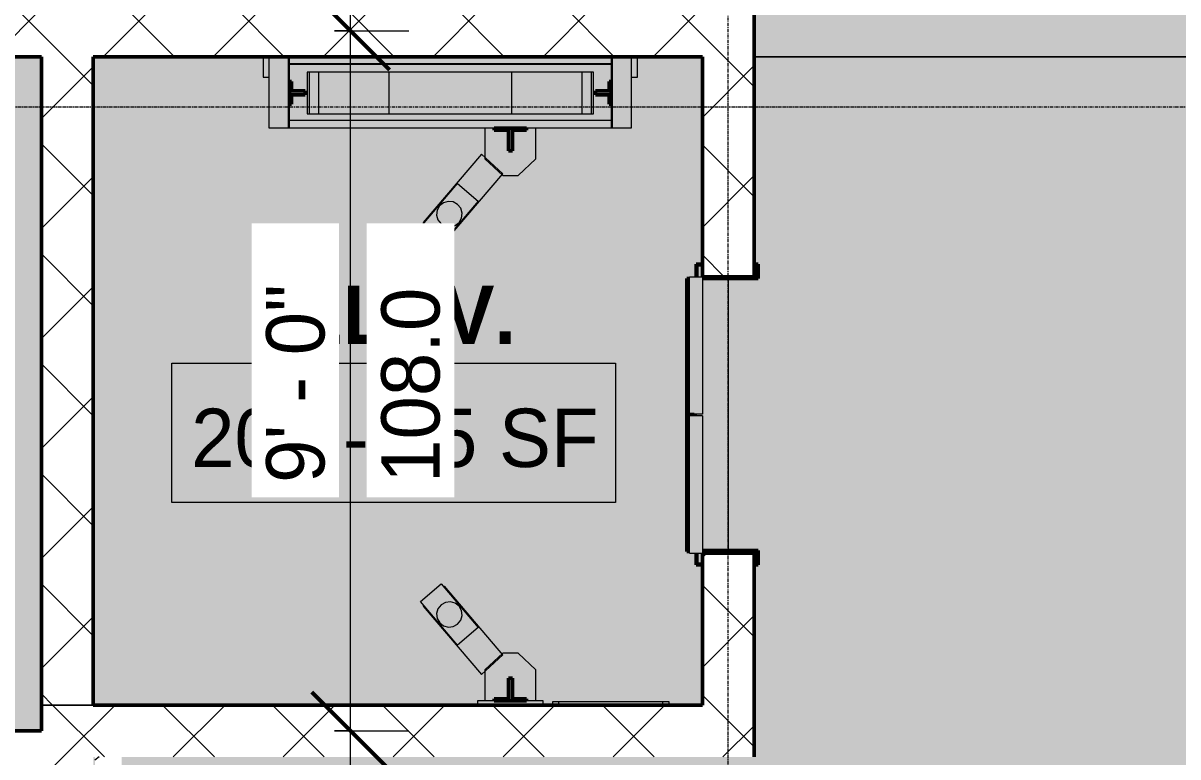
# Model space of a CAD drawing. Header units: inches. Extents: x -4218 to -1814, y 9706 to 12426.
# Drawn here: x -3590.2 to -3411.9, y 11435 to 11548.2 of the extents above; entities that cross this region are included whole.
import ezdxf

# ---------------------------------------------------------------- set-up
doc = ezdxf.new("R2010")
doc.units = ezdxf.units.IN
doc.header["$MEASUREMENT"] = 0
doc.linetypes.add('Grid Line 1_2_', pattern=[0.875, 0.5, -0.125, 0.125, -0.125])
for name, color, linetype, lineweight in [('0-1', 7, 'Continuous', 5), ('0-5', 135, 'Continuous', 13), ('A-ANNO-DIMS', 211, 'Continuous', 9), ('A-ANNO-DIMS-96', 211, 'Continuous', 9), ('A-AREA-IDEN', 2, 'Continuous', 9), ('A-FLOR-1', 10, 'Continuous', 13), ('A-GENM-3', 7, 'Continuous', 9), ('A-GENM-4', 250, 'Continuous', 50), ('A-GENM-7', 55, 'Continuous', 9), ('A-WALL', 113, 'Continuous', 13), ('A-WALL-2', 250, 'Continuous', 50), ('A-WALL-3', 10, 'Continuous', 13), ('A-WALL-PATT-5', 252, 'Continuous', 9), ('A-WALL-PATT-6', 111, 'Continuous', 9), ('G-IMPT-1', 55, 'Continuous', 9), ('G-IMPT-2', 1, 'Continuous', 9), ('Q-SPCQ-1', 7, 'Continuous', 9), ('Q-SPCQ-3', 37, 'Continuous', 9), ('S-GRID-1', 1, 'Grid Line 1_2_', 9)]:
    doc.layers.add(name, color=color, linetype=linetype, lineweight=lineweight)
doc.layers.add('A-AREA-PATT-1', color=7, linetype='Continuous', lineweight=9, transparency=1)
doc.layers.add('A-AREA-PATT-5', color=9, linetype='Continuous', lineweight=9, transparency=1)
doc.styles.add('Century Gothic', font='ufonts.com_century-gothic.ttf', dxfattribs={"height": 9})
doc.styles.add('Century Gothic_B', font='GOTHICB.TTF', dxfattribs={"height": 9})
doc.dimstyles.new('OD__1_16__Tol__', dxfattribs={"dimscale": 12, "dimtxt": 9.397514, "dimasz": 1, "dimexe": 0.75, "dimexo": 0.5, "dimgap": 0.125, "dimtad": 1, "dimdec": 4, "dimrnd": 0.0625, "dimzin": 3, "dimdsep": 46, "dimlunit": 4, "dimtxsty": 'Century Gothic', "dimblk1": 'OBLIQUE', "dimblk2": 'OBLIQUE', "dimsah": 1, "dimcen": 0.09, "dimdle": 0.75, "dimazin": 0, "dimtfac": 1, "dimtdec": 4, "dimtix": 1, "dimtmove": 0, "dimatfit": 3, "dimfxl": 1, "dimtvp": 1, "dimtfill": 1, "dimfrac": 2, "dimtolj": 1, "dimtzin": 0, "dimarcsym": 2})
pattern_1 = [(45, (0, 0), (-8.485281, 8.485281), []), (135, (0, 0), (-8.485281, -8.485281), [])]

# ---------------------------------------------------------------- blocks, each defined once
blk = doc.blocks.new('CTR - 1st Phase - Shell_rvt-1-FLOOR PLAN - 2ND FLOOR')
at = {"layer": 'A-FLOR-1'}
for p, q in [((-3409.92, 11542.99), (-3477.32, 11542.99)), ((-3477.32, 11542.99), (-3409.92, 11542.99)), ((-3481.32, 11509.05), (-3481.32, 11508.93)), ((-3481.32, 11508.8), (-3481.32, 11466.8)), ((-3481.32, 11466.68), (-3481.32, 11466.43))]:
    blk.add_line(p, q, dxfattribs=at)
at = {"layer": 'S-GRID-1'}
for p, q in [((-3481.32, 9836.18), (-3481.32, 12376.79)), ((-1814.21, 11535.19), (-4168.71, 11535.19))]:
    blk.add_line(p, q, dxfattribs=at)
blk = doc.blocks.new('Elevator Door-Center - 48_ x 84_-2010370-FLOOR PLAN - 2ND FLOOR')
at = {"layer": 'Q-SPCQ-3'}
for points in [[(-25.22, 4), (-4.03, 4), (-4.03, 6), (-25.22, 6), (-25.22, 4.96)], [(-3.78, 4.96), (-3.78, 4), (17.41, 4), (17.41, 6), (-3.78, 6)]]:
    blk.add_hatch(color=256, dxfattribs=at).paths.add_polyline_path(points, flags=0)
at = {"layer": 'Q-SPCQ-1'}
for p, q in [((-25.22, 6), (-4.03, 6)), ((-25.22, 6), (-25.22, 4)), ((-4.03, 4), (-4.03, 6)), ((-3.78, 6), (17.41, 6)), ((-3.78, 4), (-3.78, 6)), ((17.41, 6), (17.41, 4)), ((-4.03, 4), (-25.22, 4)), ((17.41, 4), (-3.78, 4))]:
    blk.add_line(p, q, dxfattribs=at)
blk = doc.blocks.new('Otis_G2S_072320191620 - Duty_3500_Speed_150_Seismic_N_CwtLoc_L2_PitDepth_60_OpeningType_Front_CwtSafety_N_FRSAME_NPT-2319443-FLOOR PLAN - 2ND FLOOR')
at = {"layer": 'G-IMPT-1'}
h = blk.add_hatch(color=256, dxfattribs=at)
h.paths.add_polyline_path([(92.16, 63.73), (92.16, 14.06), (94.66, 14.06), (94.66, 14.37), (96.1, 14.37), (96.1, 16.5), (96.72, 16.5), (96.72, 14.37), (98.16, 14.37), (98.16, 14.06), (100.82, 14.06), (100.82, 63.73), (98.16, 63.73), (98.16, 63.43), (96.72, 63.43), (96.72, 61.3), (96.1, 61.3), (96.1, 63.43), (94.66, 63.43), (94.66, 63.73), (93.18, 63.73)], flags=0)
h.paths.add_polyline_path([(93.18, 16.8), (93.18, 60.99), (99.64, 60.99), (99.64, 16.8), (94.66, 16.8)], flags=0)
for points in [[(100.82, 29.49), (100.82, 14.06), (100.94, 14.06), (100.94, 63.73), (100.82, 63.73), (100.82, 46.37)], [(93.18, 29.39), (99.64, 29.39), (99.64, 48.39), (93.18, 48.39), (93.18, 29.49)], [(6.69, 34.07), (9.75, 30.81), (20.32, 39.81), (20.21, 39.92), (13.98, 34.59), (11.25, 37.78), (17.34, 42.99), (17.26, 43.07), (7.29, 34.59)], [(73.37, 39.81), (83.93, 30.81), (86.99, 34.07), (76.43, 43.07), (76.33, 42.97), (82.45, 37.8), (79.73, 34.6), (73.46, 39.91)], [(14, 39.2), (14.09, 38.44), (14.47, 37.77), (15.07, 37.29), (15.81, 37.08), (16.57, 37.18), (17.24, 37.55), (17.72, 38.15), (17.92, 38.89), (17.83, 39.66), (17.46, 40.33), (16.85, 40.8), (16.12, 41.01), (15.35, 40.92), (14.62, 40.47), (14.21, 39.94), (14.09, 39.52)], [(75.76, 38.88), (75.97, 38.14), (76.45, 37.54), (77.12, 37.17), (77.89, 37.09), (78.63, 37.3), (79.23, 37.78), (79.6, 38.45), (79.68, 39.21), (79.47, 39.95), (78.99, 40.55), (78.32, 40.92), (77.56, 41.01), (76.82, 40.8), (76.22, 40.32), (75.85, 39.65)], [(2.69, 32.13), (2.97, 32.13), (2.97, 29.94), (6.16, 29.94), (6.16, 29.31), (2.97, 29.31), (2.97, 27.13), (2.69, 27.13), (2.69, 25.69), (7.44, 25.69), (10, 28.45), (9.99, 30.81), (9.89, 30.93), (9.75, 30.81), (7.17, 33.56), (2.69, 33.56)]]:
    blk.add_hatch(color=256, dxfattribs=at).paths.add_polyline_path(points, flags=0)
h = blk.add_hatch(color=256, dxfattribs=at)
h.paths.add_polyline_path([(93.18, 60.99), (93.18, 16.8), (99.64, 16.8), (99.64, 60.99), (95.06, 60.99)], flags=0)
h.paths.add_polyline_path([(93.18, 29.39), (93.18, 48.39), (99.64, 48.39), (99.64, 29.39), (95.06, 29.39)], flags=0)
h = blk.add_hatch(color=256, dxfattribs=at)
h.paths.add_polyline_path([(11.25, 37.78), (13.98, 34.59), (20.68, 40.32), (17.92, 43.49), (12.02, 38.44)], flags=0)
h.paths.add_polyline_path([(14, 39.2), (14.21, 39.94), (14.68, 40.54), (15.35, 40.92), (16.12, 41.01), (16.85, 40.8), (17.46, 40.33), (17.83, 39.66), (17.92, 38.89), (17.72, 38.15), (17.24, 37.55), (16.57, 37.18), (15.81, 37.08), (15.07, 37.29), (14.47, 37.77), (14.09, 38.44)], flags=0)
h = blk.add_hatch(color=256, dxfattribs=at)
h.paths.add_polyline_path([(73, 40.29), (79.73, 34.6), (82.45, 37.8), (75.71, 43.5), (74.95, 42.59)], flags=0)
h.paths.add_polyline_path([(75.76, 38.88), (75.85, 39.65), (76.22, 40.32), (76.82, 40.8), (77.56, 41.01), (78.32, 40.92), (78.99, 40.55), (79.47, 39.95), (79.68, 39.21), (79.6, 38.45), (79.23, 37.78), (78.63, 37.3), (77.89, 37.09), (77.12, 37.17), (76.45, 37.54), (75.97, 38.14)], flags=0)
h = blk.add_hatch(color=256, dxfattribs=at)
h.paths.add_polyline_path([(83.68, 28.45), (86.24, 25.69), (90.99, 25.69), (90.96, 33.56), (86.51, 33.56), (83.93, 30.81), (83.8, 30.93), (83.68, 30.8), (83.68, 29.31)], flags=0)
h.paths.add_polyline_path([(87.46, 29.94), (90.65, 29.94), (90.65, 32.13), (90.96, 32.13), (90.96, 27.13), (90.65, 27.13), (90.65, 29.31), (87.46, 29.31), (87.46, 29.49)], flags=0)
at = {"layer": 'G-IMPT-2'}
for p, q in [((92.16, 63.73), (94.66, 63.73)), ((98.16, 63.73), (100.82, 63.73)), ((100.82, 63.73), (100.94, 63.73)), ((100.82, 14.06), (100.82, 63.73)), ((100.94, 63.73), (100.94, 14.06)), ((93.18, 60.99), (93.18, 16.8)), ((99.64, 60.99), (93.18, 60.99)), ((93.19, 60.68), (93.19, 59.18)), ((99.63, 60.68), (93.19, 60.68)), ((99.63, 59.18), (99.63, 60.68)), ((99.64, 16.8), (99.64, 60.99)), ((93.19, 59.18), (99.63, 59.18)), ((93.18, 48.39), (93.18, 29.39)), ((99.64, 48.39), (93.18, 48.39)), ((99.64, 29.39), (99.64, 48.39)), ((17.26, 43.07), (6.69, 34.07)), ((11.25, 37.78), (17.95, 43.51)), ((17.34, 42.99), (17.26, 43.07)), ((17.95, 43.51), (20.68, 40.32)), ((73, 40.29), (75.71, 43.5)), ((75.71, 43.5), (82.45, 37.8)), ((76.43, 43.07), (76.33, 42.97)), ((86.99, 34.07), (76.43, 43.07)), ((16.12, 41.01), (15.35, 40.92)), ((16.85, 40.8), (16.12, 41.01)), ((77.56, 41.01), (76.82, 40.8)), ((78.32, 40.92), (77.56, 41.01)), ((9.75, 30.81), (20.32, 39.81)), ((20.68, 40.32), (13.98, 34.59)), ((14.21, 39.94), (14, 39.2)), ((14.68, 40.54), (14.21, 39.94)), ((15.35, 40.92), (14.68, 40.54)), ((17.46, 40.33), (16.85, 40.8)), ((17.83, 39.66), (17.46, 40.33)), ((17.92, 38.89), (17.83, 39.66)), ((20.32, 39.81), (20.21, 39.92)), ((79.73, 34.6), (73, 40.29)), ((73.46, 39.91), (73.37, 39.81)), ((73.37, 39.81), (83.93, 30.81)), ((75.85, 39.65), (75.76, 38.88)), ((76.22, 40.32), (75.85, 39.65)), ((76.82, 40.8), (76.22, 40.32)), ((78.99, 40.55), (78.32, 40.92)), ((79.47, 39.95), (78.99, 40.55)), ((79.68, 39.21), (79.47, 39.95)), ((79.6, 38.45), (79.68, 39.21)), ((13.98, 34.59), (11.25, 37.78)), ((14, 39.2), (14.09, 38.44)), ((14.09, 38.44), (14.47, 37.77)), ((14.47, 37.77), (15.07, 37.29)), ((16.57, 37.18), (17.24, 37.55)), ((17.24, 37.55), (17.72, 38.15)), ((17.72, 38.15), (17.92, 38.89)), ((75.76, 38.88), (75.97, 38.14)), ((75.97, 38.14), (76.45, 37.54)), ((76.45, 37.54), (77.12, 37.17)), ((78.63, 37.3), (79.23, 37.78)), ((79.23, 37.78), (79.6, 38.45)), ((82.45, 37.8), (79.73, 34.6)), ((15.07, 37.29), (15.81, 37.08)), ((15.81, 37.08), (16.57, 37.18)), ((77.12, 37.17), (77.89, 37.09)), ((77.89, 37.09), (78.63, 37.3)), ((6.69, 34.07), (9.75, 30.81)), ((83.93, 30.81), (86.99, 34.07)), ((7.44, 33.56), (2.69, 33.56)), ((2.69, 33.56), (2.69, 32.13)), ((10, 30.8), (7.44, 33.56)), ((86.24, 33.56), (83.68, 30.8)), ((90.99, 33.56), (86.24, 33.56)), ((90.99, 25.69), (90.99, 33.56)), ((10, 28.45), (10, 30.8)), ((83.68, 30.8), (83.68, 28.45)), ((93.18, 29.39), (99.64, 29.39)), ((2.69, 27.13), (2.69, 25.69)), ((7.44, 25.69), (10, 28.45)), ((83.68, 28.45), (86.24, 25.69)), ((2.69, 25.69), (7.44, 25.69)), ((86.24, 25.69), (90.99, 25.69)), ((93.19, 18.61), (93.19, 17.11)), ((99.63, 18.61), (93.19, 18.61)), ((99.63, 17.11), (99.63, 18.61)), ((93.18, 16.8), (99.64, 16.8)), ((93.19, 17.11), (99.63, 17.11))]:
    blk.add_line(p, q, dxfattribs=at)
blk = doc.blocks.new('Otis_G2S_072320191620 - Otis_G2S_072320191620-2295120-FLOOR PLAN - 2ND FLOOR')
at = {"layer": 'A-GENM-7'}
h = blk.add_hatch(color=256, dxfattribs=at)
h.paths.add_polyline_path([(98.85, 10.91), (98.85, 10.02), (102, 10.02), (102, 10.91), (101.31, 10.91)], flags=0)
h.paths.add_polyline_path([(98.85, 66.89), (102, 66.89), (102, 67.78), (98.85, 67.78)], flags=0)
h = blk.add_hatch(color=256, dxfattribs=at)
h.paths.add_polyline_path([(91.02, 66.89), (91.02, 63.94), (102, 63.94), (102, 66.89), (92.16, 66.89)], flags=0)
h.paths.add_polyline_path([(91.02, 10.91), (102, 10.91), (102, 13.86), (91.02, 13.86), (91.02, 12.61)], flags=0)
h = blk.add_hatch(color=256, dxfattribs=at)
h.paths.add_polyline_path([(91.02, 14.06), (91.02, 13.86), (102, 13.86), (102, 14.06), (92.16, 14.06)], flags=0)
h.paths.add_polyline_path([(91.02, 63.74), (102, 63.74), (102, 63.94), (91.02, 63.94)], flags=0)
for points in [[(91.02, 29.49), (91.02, 14.06), (92.16, 14.06), (92.16, 63.74), (91.02, 63.74), (91.02, 46.37)], [(2, 29.31), (2, 24.63), (2.68, 24.63), (2.66, 34.63), (2, 34.63), (2, 29.94)], [(2, 6.14), (2.5, 6.14), (2.5, 22.14), (2, 22.14), (2, 12.61)], [(25.69, 2), (46.62, 2), (46.62, 1.25), (46.81, 1.25), (46.81, 2.41), (25.69, 2.41)], [(46.81, 2), (46.81, 1.25), (46.87, 1.25), (46.87, 2), (67.81, 2), (67.81, 2.41), (46.81, 2.41)], [(25.81, -4), (67.81, -4), (67.81, 0), (46.87, 0), (46.87, 0.96), (46.62, 0.96), (46.62, 0), (25.81, 0)]]:
    blk.add_hatch(color=256, dxfattribs=at).paths.add_polyline_path(points, flags=0)
h = blk.add_hatch(color=256, dxfattribs=at)
h.paths.add_polyline_path([(94.66, 14.06), (94.66, 14.06), (98.16, 14.06), (98.16, 14.37), (96.72, 14.37), (96.72, 16.5), (96.1, 16.5), (96.1, 14.37), (94.66, 14.37)], flags=0)
h.paths.add_polyline_path([(94.66, 63.74), (94.66, 63.43), (96.1, 63.43), (96.1, 61.3), (96.72, 61.3), (96.72, 63.43), (98.16, 63.43), (98.16, 63.74), (95.06, 63.74)], flags=0)
h = blk.add_hatch(color=256, dxfattribs=at)
h.paths.add_polyline_path([(2.66, 32.13), (2.68, 27.13), (2.97, 27.13), (2.97, 29.31), (6.16, 29.31), (6.16, 29.94), (2.97, 29.94), (2.97, 32.13), (2.68, 32.13)], flags=0)
h.paths.add_polyline_path([(87.46, 29.31), (90.65, 29.31), (90.65, 27.13), (90.96, 27.13), (90.96, 32.13), (90.65, 32.13), (90.65, 29.94), (87.46, 29.94), (87.46, 29.49)], flags=0)
h = blk.add_hatch(color=256, dxfattribs=at)
h.paths.add_polyline_path([(2, 5.89), (2, 5.14), (2.5, 5.14), (2.5, 6.14), (2, 6.14)], flags=0)
h.paths.add_polyline_path([(2, 23.14), (2, 22.14), (2.5, 22.14), (2.5, 23.14)], flags=0)
h = blk.add_hatch(color=256, dxfattribs=at)
h.paths.add_polyline_path([(23.6, -8.64), (25.81, -8.64), (25.81, 0), (25.69, 0), (25.69, -8.52), (23.73, -8.52), (23.73, -8), (23.6, -8), (23.6, -8.52)], flags=0)
h.paths.add_polyline_path([(23.6, 0.83), (23.6, 0.25), (23.73, 0.25), (23.73, 0.83), (25.44, 0.83), (25.44, 0.96), (23.6, 0.96)], flags=0)
h.paths.add_polyline_path([(67.81, -4.03), (67.81, -8.64), (70.02, -8.64), (70.02, -8), (69.9, -8), (69.9, -8.52), (67.94, -8.52), (67.94, 0), (67.81, 0), (67.81, -4)], flags=0)
h.paths.add_polyline_path([(68.06, 0.94), (68.06, 0.83), (69.9, 0.83), (69.9, 0.25), (70.02, 0.25), (70.02, 0.96), (68.06, 0.96)], flags=0)
at = {"layer": 'A-GENM-3'}
for p, q in [((102, 67.78), (98.85, 67.78)), ((98.85, 67.78), (98.85, 66.89)), ((102, 66.89), (91.02, 66.89)), ((91.02, 66.89), (91.02, 63.94)), ((102, 63.94), (91.02, 63.94)), ((91.02, 63.94), (91.02, 63.74)), ((91.02, 63.74), (91.02, 14.06)), ((91.02, 63.74), (102, 63.74)), ((92.16, 14.06), (92.16, 63.74)), ((2, 34.63), (2.68, 34.63)), ((2.68, 34.63), (2.68, 32.13)), ((2.68, 27.13), (2.68, 24.63)), ((2.68, 24.63), (2, 24.63)), ((2.5, 23.14), (2, 23.14)), ((2, 22.14), (2.5, 22.14)), ((2.5, 22.14), (2.5, 23.14)), ((2.5, 6.14), (2.5, 22.14)), ((91.02, 14.06), (91.02, 13.86)), ((94.66, 14.06), (91.02, 14.06)), ((91.02, 13.86), (102, 13.86)), ((91.02, 13.86), (91.02, 10.91)), ((102, 14.06), (98.16, 14.06)), ((91.02, 10.91), (102, 10.91)), ((98.85, 10.91), (98.85, 10.02)), ((98.85, 10.02), (102, 10.02)), ((2.5, 6.14), (2, 6.14)), ((2.5, 5.14), (2.5, 6.14)), ((2, 5.14), (2.5, 5.14)), ((46.87, 0.96), (46.62, 0.96))]:
    blk.add_line(p, q, dxfattribs=at)
at = {"layer": 'A-GENM-4'}
for p, q in [((98.16, 63.74), (94.66, 63.74)), ((94.66, 63.74), (94.66, 63.43)), ((94.66, 63.43), (96.1, 63.43)), ((96.1, 63.43), (96.1, 61.3)), ((96.72, 61.3), (96.72, 63.43)), ((96.72, 63.43), (98.16, 63.43)), ((98.16, 63.43), (98.16, 63.74)), ((96.1, 61.3), (96.72, 61.3)), ((2.97, 32.13), (2.66, 32.13)), ((2.66, 32.13), (2.66, 27.13)), ((2.97, 29.94), (2.97, 32.13)), ((90.96, 32.13), (90.65, 32.13)), ((90.65, 32.13), (90.65, 29.94)), ((90.96, 27.13), (90.96, 32.13)), ((6.16, 29.94), (2.97, 29.94)), ((2.97, 27.13), (2.97, 29.31)), ((2.97, 29.31), (6.16, 29.31)), ((6.16, 29.31), (6.16, 29.94)), ((90.65, 29.94), (87.46, 29.94)), ((87.46, 29.94), (87.46, 29.31)), ((87.46, 29.31), (90.65, 29.31)), ((90.65, 29.31), (90.65, 27.13)), ((2.66, 27.13), (2.97, 27.13)), ((90.65, 27.13), (90.96, 27.13)), ((96.72, 16.5), (96.1, 16.5)), ((96.1, 16.5), (96.1, 14.37)), ((96.72, 14.37), (96.72, 16.5)), ((96.1, 14.37), (94.66, 14.37)), ((94.66, 14.37), (94.66, 14.06)), ((98.16, 14.37), (96.72, 14.37)), ((98.16, 14.06), (98.16, 14.37)), ((94.66, 14.06), (98.16, 14.06)), ((46.81, 2.41), (25.69, 2.41)), ((25.69, 2.41), (25.69, 2)), ((67.81, 2.41), (46.81, 2.41)), ((46.81, 2.41), (46.81, 1.25)), ((46.81, 1.25), (46.81, 2.41)), ((67.81, 2), (67.81, 2.41)), ((25.44, 0.96), (23.6, 0.96)), ((23.6, 0.96), (23.6, 0.25)), ((23.6, 0.25), (23.73, 0.25)), ((23.73, 0.25), (23.73, 0.83)), ((23.73, 0.83), (25.44, 0.83)), ((46.62, 1.25), (46.81, 1.25)), ((46.81, 1.25), (46.87, 1.25)), ((70.02, 0.96), (68.06, 0.96)), ((68.06, 0.83), (69.9, 0.83)), ((69.9, 0.83), (69.9, 0.25)), ((69.9, 0.25), (70.02, 0.25)), ((70.02, 0.25), (70.02, 0.96)), ((25.69, 0), (25.69, -8.52)), ((25.81, -8.64), (25.81, 0)), ((67.81, 0), (67.81, -8.64)), ((67.94, -8.52), (67.94, 0)), ((23.73, -8), (23.6, -8)), ((23.6, -8), (23.6, -8.64)), ((23.6, -8.64), (25.81, -8.64)), ((23.73, -8.52), (23.73, -8)), ((25.69, -8.52), (23.73, -8.52)), ((67.81, -8.64), (70.02, -8.64)), ((69.9, -8.52), (67.94, -8.52)), ((70.02, -8), (69.9, -8)), ((69.9, -8), (69.9, -8.52)), ((70.02, -8.64), (70.02, -8))]:
    blk.add_line(p, q, dxfattribs=at)
blk.add_blockref('Otis_G2S_072320191620 - Duty_3500_Speed_150_Seismic_N_CwtLoc_L2_PitDepth_60_OpeningType_Front_CwtSafety_N_FRSAME_NPT-2319443-FLOOR PLAN - 2ND FLOOR', (0, 0))
blk = doc.blocks.new('CTR - 1st Phase -Stairs _ Elevators_rvt-1-FLOOR PLAN - 2ND FLOOR')
at = {"layer": 'A-WALL-PATT-5'}
h = blk.add_hatch(dxfattribs=at)
h.set_pattern_fill('FP_47', color=256, style=0, pattern_type=2)
h.set_pattern_definition(pattern_1)
h.paths.add_polyline_path([(-3587.32, 11542.99), (-3587.32, 11550.99), (-3819.32, 11550.99), (-3819.32, 11542.99), (-3599.23, 11542.99)], flags=0)
h = blk.add_hatch(dxfattribs=at)
h.set_pattern_fill('FP_47', color=256, style=0, pattern_type=2)
h.set_pattern_definition(pattern_1)
h.paths.add_polyline_path([(-3587.32, 11430.99), (-3579.32, 11430.99), (-3579.32, 11434.99), (-3587.32, 11434.99)], flags=0)
h.paths.add_polyline_path([(-3579.32, 11442.99), (-3579.32, 11550.99), (-3587.32, 11550.99), (-3587.32, 11442.99)], flags=0)
h = blk.add_hatch(dxfattribs=at)
h.set_pattern_fill('FP_47', color=256, style=0, pattern_type=2)
h.set_pattern_definition(pattern_1)
h.paths.add_polyline_path([(-3514.81, 11542.99), (-3477.32, 11542.99), (-3477.32, 11550.99), (-3579.32, 11550.99), (-3579.32, 11542.99), (-3531.7, 11542.99)], flags=0)
h = blk.add_hatch(dxfattribs=at)
h.set_pattern_fill('FP_47', color=256, style=0, pattern_type=2)
h.set_pattern_definition(pattern_1)
h.paths.add_polyline_path([(-3485.32, 11434.99), (-3477.32, 11434.99), (-3477.32, 11466.43), (-3485.32, 11466.43), (-3485.32, 11435.51)], flags=0)
h.paths.add_polyline_path([(-3481.3, 11509.05), (-3477.32, 11509.05), (-3477.32, 11542.99), (-3485.32, 11542.99), (-3485.32, 11509.05), (-3481.32, 11509.05)], flags=0)
h = blk.add_hatch(dxfattribs=at)
h.set_pattern_fill('FP_47', color=256, style=0, pattern_type=2)
h.set_pattern_definition(pattern_1)
h.paths.add_polyline_path([(-3531.7, 11434.99), (-3485.32, 11434.99), (-3485.32, 11442.99), (-3587.32, 11442.99), (-3587.32, 11434.99), (-3579.32, 11434.99)], flags=0)
h = blk.add_hatch(dxfattribs=at)
h.set_pattern_fill('FP_47', color=256, style=0, pattern_type=2)
h.set_pattern_definition(pattern_1)
h.paths.add_polyline_path([(-3734.3, 11430.99), (-3635.32, 11430.99), (-3635.32, 11438.99), (-3827.32, 11438.99), (-3827.32, 11430.99), (-3751.18, 11430.99)], flags=0)
h.paths.add_polyline_path([(-3594.03, 11430.99), (-3587.32, 11430.99), (-3587.32, 11438.99), (-3595.32, 11438.99), (-3595.32, 11430.99)], flags=0)
at = {"layer": 'A-WALL-2'}
for p, q in [((-3477.32, 11542.99), (-3477.32, 11550.99)), ((-3819.32, 11542.99), (-3587.32, 11542.99)), ((-3587.32, 11542.99), (-3587.32, 11442.99)), ((-3579.32, 11542.99), (-3485.32, 11542.99)), ((-3579.32, 11442.99), (-3579.32, 11542.99)), ((-3485.32, 11542.99), (-3485.32, 11509.05)), ((-3477.32, 11509.05), (-3477.32, 11542.99)), ((-3485.32, 11509.05), (-3477.32, 11509.05)), ((-3477.32, 11466.43), (-3485.32, 11466.43)), ((-3485.32, 11466.43), (-3485.32, 11442.99)), ((-3477.32, 11434.99), (-3477.32, 11466.43)), ((-3587.32, 11442.99), (-3587.32, 11438.99)), ((-3485.32, 11442.99), (-3579.32, 11442.99)), ((-3587.32, 11438.99), (-3595.32, 11438.99))]:
    blk.add_line(p, q, dxfattribs=at)
at = {"layer": 'A-WALL-3'}
for p, q in [((-3579.32, 11442.99), (-3587.32, 11442.99)), ((-3587.32, 11442.99), (-3579.32, 11442.99))]:
    blk.add_line(p, q, dxfattribs=at)
at = {"layer": '0-5'}
for name, p, rotation in [('Otis_G2S_072320191620 - Otis_G2S_072320191620-2295120-FLOOR PLAN - 2ND FLOOR', (-3485.32, 11440.99), 89.99999999998951), ('Elevator Door-Center - 48_ x 84_-2010370-FLOOR PLAN - 2ND FLOOR', (-3481.32, 11491.64), 90.0000000000186)]:
    blk.add_blockref(name, p, dxfattribs=dict(at, rotation=rotation))
blk = doc.blocks.new('DIMBLOCK34-FLOOR PLAN - 2ND FLOOR')
at = {"layer": 'A-ANNO-DIMS-96', "lineweight": 50}
for p, q in [((-3539.61, 11438.99), (-3545.61, 11444.99)), ((-3539.61, 11438.99), (-3533.61, 11432.99)), ((-3539.61, 11365.99), (-3545.61, 11371.99)), ((-3539.61, 11365.99), (-3533.61, 11359.99))]:
    blk.add_line(p, q, dxfattribs=at)
at = {"layer": 'A-ANNO-DIMS-96'}
for p, q in [((-3542.09, 11438.99), (-3530.61, 11438.99)), ((-3539.61, 11438.99), (-3542.09, 11438.99)), ((-3539.61, 11365.99), (-3539.61, 11438.99)), ((-3542.09, 11365.99), (-3530.61, 11365.99)), ((-3539.61, 11365.99), (-3542.09, 11365.99))]:
    blk.add_line(p, q, dxfattribs=at)
at = {"layer": 'A-ANNO-DIMS-96', "color": 0, "char_height": 9, "attachment_point": 1, "rotation": 90, "line_spacing_factor": 0.984502, "style": 'Century Gothic', "bg_fill": 3, "box_fill_scale": 1.25, "bg_fill_color": 256, "bg_fill_true_color": 13158600, "bg_fill_transparency": 0}
for s, insert, width in [('6\' - 1"', (-3552.64, 11386.75), 37.7691), ('73.0', (-3534.87, 11390.26), 29.356)]:
    blk.add_mtext(s, dxfattribs=dict(at, insert=insert, width=width))
blk = doc.blocks.new('_Oblique')
at = {"color": 0, "linetype": 'ByBlock', "lineweight": -2}
blk.add_line((-0.5, -0.5), (0.5, 0.5), dxfattribs=at)
blk = doc.blocks.new('DIMBLOCK35-FLOOR PLAN - 2ND FLOOR')
at = {"layer": 'A-ANNO-DIMS-96', "lineweight": 50}
for p, q in [((-3539.61, 11546.99), (-3545.61, 11552.99)), ((-3539.61, 11546.99), (-3533.61, 11540.99)), ((-3539.61, 11438.99), (-3545.61, 11444.99)), ((-3539.61, 11438.99), (-3533.61, 11432.99))]:
    blk.add_line(p, q, dxfattribs=at)
at = {"layer": 'A-ANNO-DIMS-96'}
for p, q in [((-3542.09, 11546.99), (-3530.61, 11546.99)), ((-3539.61, 11546.99), (-3542.09, 11546.99)), ((-3539.61, 11438.99), (-3539.61, 11546.99)), ((-3542.09, 11438.99), (-3530.61, 11438.99)), ((-3539.61, 11438.99), (-3542.09, 11438.99))]:
    blk.add_line(p, q, dxfattribs=at)
at = {"layer": 'A-ANNO-DIMS-96', "color": 0, "char_height": 9, "width": 37.7691, "attachment_point": 1, "rotation": 90, "line_spacing_factor": 0.984502, "style": 'Century Gothic', "bg_fill": 3, "box_fill_scale": 1.25, "bg_fill_color": 256, "bg_fill_true_color": 13158600, "bg_fill_transparency": 0}
for s, insert in [('9\' - 0"', (-3552.64, 11477.25)), ('108.0', (-3534.87, 11477.25))]:
    blk.add_mtext(s, dxfattribs=dict(at, insert=insert))
blk = doc.blocks.new('DIMBLOCK36-FLOOR PLAN - 2ND FLOOR')
at = {"layer": 'A-ANNO-DIMS-96', "lineweight": 50}
for p, q in [((-3539.61, 11683.99), (-3545.61, 11689.99)), ((-3539.61, 11683.99), (-3533.61, 11677.99)), ((-3539.61, 11546.99), (-3545.61, 11552.99)), ((-3539.61, 11546.99), (-3533.61, 11540.99))]:
    blk.add_line(p, q, dxfattribs=at)
at = {"layer": 'A-ANNO-DIMS-96'}
for p, q in [((-3507.92, 11683.99), (-3548.61, 11683.99)), ((-3539.61, 11546.99), (-3539.61, 11683.99)), ((-3539.61, 11683.99), (-3507.92, 11683.99)), ((-3542.09, 11546.99), (-3530.61, 11546.99)), ((-3539.61, 11546.99), (-3542.09, 11546.99))]:
    blk.add_line(p, q, dxfattribs=at)
at = {"layer": 'A-ANNO-DIMS-96', "color": 0, "char_height": 9, "attachment_point": 1, "rotation": 90, "line_spacing_factor": 0.984502, "style": 'Century Gothic', "bg_fill": 3, "box_fill_scale": 1.25, "bg_fill_color": 256, "bg_fill_true_color": 13158600, "bg_fill_transparency": 0}
for s, insert, width in [('11\' - 5"', (-3552.64, 11596.25), 46.1821), ('137.0', (-3534.87, 11599.75), 37.7691)]:
    blk.add_mtext(s, dxfattribs=dict(at, insert=insert, width=width))

msp = doc.modelspace()

# ---------------------------------------------------------------- hatches: boundary and pattern name
at = {"layer": 'A-AREA-PATT-1'}
msp.add_hatch(color=256, dxfattribs=at).paths.add_polyline_path([(-3672.32374, 11438.9894), (-3599.07374, 11438.9894), (-3599.07374, 11473.9894), (-3597.32374, 11473.9894), (-3597.32374, 11438.9894), (-3587.32374, 11438.9894), (-3587.32374, 11542.9894), (-3661.32374, 11542.9894), (-3661.32374, 11494.3644), (-3649.69874, 11494.3644), (-3649.69874, 11487.6144), (-3672.32374, 11487.6144), (-3672.32374, 11440.4894)], flags=0)
h = msp.add_hatch(color=256, dxfattribs=at)
h.paths.add_polyline_path([(-3485.32374, 11466.42542), (-3481.32374, 11466.42542), (-3481.32374, 11466.67542), (-3485.32374, 11466.67542)], flags=0)
h.paths.add_polyline_path([(-3485.32374, 11509.05042), (-3485.32374, 11508.92542), (-3481.32374, 11508.92542), (-3481.32374, 11509.05042)], flags=0)
h.paths.add_polyline_path([(-3574.88593, 11442.9894), (-3519.94972, 11442.9894), (-3519.90882, 11443.66656), (-3518.88423, 11443.68231), (-3518.88423, 11448.16337), (-3519.39673, 11447.68231), (-3528.39673, 11458.24481), (-3528.30996, 11458.32625), (-3528.83264, 11458.93738), (-3525.6408, 11461.66725), (-3525.24439, 11461.20376), (-3525.13673, 11461.30481), (-3516.25019, 11450.87547), (-3516.12423, 11450.99231), (-3513.76923, 11450.99231), (-3511.00923, 11448.43231), (-3511.00923, 11443.68231), (-3509.94972, 11443.66656), (-3509.94972, 11442.9894), (-3508.46547, 11442.9894), (-3508.46547, 11443.4934), (-3490.46547, 11443.4934), (-3490.46547, 11442.9894), (-3485.32374, 11442.9894), (-3485.32374, 11466.42542), (-3486.15577, 11466.42542), (-3486.15577, 11464.71449), (-3485.57374, 11464.71449), (-3485.57374, 11464.58949), (-3486.28077, 11464.58949), (-3486.28077, 11466.42542), (-3487.32374, 11466.42542), (-3487.32374, 11466.67542), (-3487.72999, 11466.67542), (-3487.72999, 11508.80042), (-3487.32374, 11508.80042), (-3487.32374, 11509.05042), (-3486.28077, 11509.05042), (-3486.28077, 11511.01136), (-3485.57374, 11511.01136), (-3485.57374, 11510.88636), (-3486.15577, 11510.88636), (-3486.15577, 11509.05042), (-3485.32374, 11509.05042), (-3485.32374, 11542.9894), (-3495.34714, 11542.9894), (-3495.34714, 11539.8398), (-3496.2327, 11539.8398), (-3496.2327, 11532.00515), (-3552.21694, 11532.00515), (-3552.21694, 11539.8398), (-3553.1025, 11539.8398), (-3553.1025, 11542.9894), (-3579.32374, 11542.9894), (-3579.32374, 11442.9894), (-3575.19844, 11442.9894)], flags=0)
h.paths.add_polyline_path([(-3486.57374, 11487.61292), (-3486.28077, 11487.61292), (-3486.28077, 11487.86292), (-3486.57374, 11487.86292), (-3486.57374, 11487.80042)], flags=0)
h.paths.add_polyline_path([(-3525.61485, 11513.98967), (-3528.82165, 11516.70194), (-3528.29551, 11517.32402), (-3528.39673, 11517.41902), (-3519.39673, 11527.98152), (-3518.88423, 11527.50047), (-3518.88423, 11531.98152), (-3511.00923, 11531.95397), (-3511.00923, 11527.23152), (-3513.76923, 11524.67153), (-3516.13673, 11524.68312), (-3516.25019, 11524.78836), (-3525.13673, 11514.35903), (-3525.22911, 11514.44574), (-3525.30245, 11514.35903)], flags=0)
h.paths.add_polyline_path([(-3549.06734, 11533.14685), (-3549.05746, 11533.14685), (-3549.05746, 11541.92635), (-3499.3823, 11541.92635), (-3499.3823, 11542.9894), (-3549.06734, 11542.9894), (-3549.06734, 11534.1655)], flags=0)
at = {"layer": 'A-AREA-PATT-5'}
h = msp.add_hatch(color=256, dxfattribs=at)
h.paths.add_polyline_path([(-2566.69874, 10267.7769), (-2602.69874, 10267.7769), (-2602.69874, 10269.5269), (-2566.69874, 10269.5269), (-2566.69874, 10269.24157)], flags=0)
h.paths.add_polyline_path([(-2566.69874, 11759.0019), (-2602.69874, 11759.0019), (-2602.69874, 11760.7519), (-2566.69874, 11760.7519), (-2566.69874, 11759.6269)], flags=0)
h.paths.add_polyline_path([(-2621.48503, 10257.5894), (-2586.94874, 10257.5894), (-2586.94874, 10258.4019), (-2586.32374, 10258.4019), (-2586.32374, 10260.3394), (-2584.32374, 10260.3394), (-2584.32374, 10261.5894), (-2566.69874, 10261.5894), (-2566.69874, 10267.7769), (-2564.94874, 10267.7769), (-2564.94874, 10268.4019), (-2564.32374, 10268.4019), (-2564.32374, 10339.1519), (-2564.94874, 10339.1519), (-2564.94874, 10339.7769), (-2566.69874, 10339.7769), (-2566.69874, 10380.7894), (-2505.77492, 10380.7894), (-2492.69166, 10367.70613), (-2489.86323, 10370.53456), (-2488.49321, 10369.16454), (-2488.05127, 10369.60648), (-2486.59287, 10368.14808), (-2462.0209, 10392.72004), (-2463.47931, 10394.17845), (-2463.03737, 10394.62039), (-2464.40739, 10395.99041), (-2444.6084, 10415.7894), (-2464.40739, 10435.58839), (-2463.03737, 10436.95841), (-2463.47931, 10437.40035), (-2462.0209, 10438.85875), (-2486.59287, 10463.43072), (-2488.05127, 10461.97231), (-2488.49321, 10462.41425), (-2489.86323, 10461.04423), (-2492.69166, 10463.87266), (-2505.77492, 10450.7894), (-2511.43178, 10450.7894), (-2513.12374, 10449.09744), (-2513.12374, 10450.7894), (-2650.72374, 10450.7894), (-2650.72374, 10468.7894), (-2672.72374, 10468.7894), (-2672.72374, 10470.7269), (-2673.34874, 10470.7269), (-2673.34874, 10472.7894), (-2708.09874, 10472.7894), (-2708.09874, 10470.7269), (-2708.72374, 10470.7269), (-2708.72374, 10468.7894), (-2720.72374, 10468.7894), (-2720.72374, 10470.7269), (-2721.34874, 10470.7269), (-2721.34874, 10472.7894), (-2756.09874, 10472.7894), (-2756.09874, 10470.7269), (-2756.72374, 10470.7269), (-2756.72374, 10468.7894), (-2778.72374, 10468.7894), (-2778.72374, 10450.7894), (-3007.90521, 10450.7894), (-3007.90521, 10406.1894), (-3025.52374, 10406.1894), (-3025.52374, 10450.1644), (-3026.14874, 10450.1644), (-3026.14874, 10406.1894), (-3064.79874, 10406.1894), (-3064.79874, 10470.7269), (-3065.42374, 10470.7269), (-3065.42374, 10406.1894), (-3084.12374, 10406.1894), (-3084.12374, 10450.7894), (-3209.32374, 10450.7894), (-3209.32374, 10406.1894), (-3228.02374, 10406.1894), (-3228.02374, 10470.7269), (-3228.64874, 10470.7269), (-3228.64874, 10406.1894), (-3267.29874, 10406.1894), (-3267.29874, 10450.1644), (-3267.92374, 10450.1644), (-3267.92374, 10406.1894), (-3285.54227, 10406.1894), (-3285.54227, 10450.7894), (-3409.92374, 10450.7894), (-3409.92374, 10843.4144), (-3408.92374, 10846.9519), (-3408.92374, 11107.1769), (-3409.29874, 11107.1769), (-3409.29874, 11244.96205), (-3406.54874, 11244.96205), (-3406.54874, 11245.7894), (-3409.29874, 11245.7894), (-3409.29874, 11247.2894), (-3406.54874, 11247.2894), (-3406.59053, 11247.3894), (-3409.92374, 11247.3894), (-3409.92374, 11647.9894), (-3285.54227, 11647.9894), (-3285.54227, 11692.5894), (-3267.92374, 11692.5894), (-3267.92374, 11648.6144), (-3267.29874, 11648.6144), (-3267.29874, 11692.5894), (-3228.64874, 11692.5894), (-3228.64874, 11628.0519), (-3228.02374, 11628.0519), (-3228.02374, 11692.5894), (-3209.32374, 11692.5894), (-3209.32374, 11647.9894), (-3084.12374, 11647.9894), (-3084.12374, 11692.5894), (-3065.42374, 11692.5894), (-3065.42374, 11628.0519), (-3064.79874, 11628.0519), (-3064.79874, 11692.5894), (-3026.14874, 11692.5894), (-3026.14874, 11647.9894), (-3025.52374, 11647.9894), (-3025.52374, 11692.5894), (-3007.90521, 11692.5894), (-3007.90521, 11647.9894), (-2778.72374, 11647.9894), (-2778.72374, 11629.9894), (-2756.72374, 11629.9894), (-2756.72374, 11628.0519), (-2756.09874, 11628.0519), (-2756.09874, 11625.9894), (-2721.34874, 11625.9894), (-2721.34874, 11628.0519), (-2720.72374, 11628.0519), (-2720.72374, 11629.9894), (-2708.72374, 11629.9894), (-2708.72374, 11628.0519), (-2708.09874, 11628.0519), (-2708.09874, 11625.9894), (-2673.34874, 11625.9894), (-2673.34874, 11628.0519), (-2672.72374, 11628.0519), (-2672.72374, 11629.9894), (-2650.72374, 11629.9894), (-2650.72374, 11647.9894), (-2513.12374, 11647.9894), (-2513.12374, 11649.68136), (-2511.43178, 11647.9894), (-2505.77492, 11647.9894), (-2492.69166, 11634.90613), (-2489.86323, 11637.73456), (-2488.49321, 11636.36454), (-2488.05127, 11636.80648), (-2486.59287, 11635.34808), (-2462.0209, 11659.92004), (-2463.47931, 11661.37845), (-2463.03737, 11661.82039), (-2464.40739, 11663.19041), (-2444.6084, 11682.9894), (-2464.40739, 11702.78839), (-2463.03737, 11704.15841), (-2463.47931, 11704.60035), (-2462.0209, 11706.05875), (-2486.59287, 11730.63072), (-2488.05127, 11729.17231), (-2488.49321, 11729.61425), (-2489.86323, 11728.24423), (-2492.69166, 11731.07266), (-2505.77492, 11717.9894), (-2566.69874, 11717.9894), (-2566.69874, 11759.0019), (-2564.94874, 11759.0019), (-2564.94874, 11759.6269), (-2564.32374, 11759.6269), (-2564.32374, 11830.3769), (-2564.94874, 11830.3769), (-2564.94874, 11831.0019), (-2566.69874, 11831.0019), (-2566.69874, 11837.1894), (-2584.32374, 11837.1894), (-2584.32374, 11838.4394), (-2586.32374, 11838.4394), (-2586.32374, 11840.3769), (-2586.94874, 11840.3769), (-2586.94874, 11841.1894), (-2621.69874, 11841.1894), (-2621.69874, 11840.3769), (-2622.32374, 11840.3769), (-2622.32374, 11838.4394), (-2624.32374, 11838.4394), (-2624.32374, 11837.1894), (-2638.69874, 11837.1894), (-2638.69874, 11717.9894), (-2721.68021, 11717.9894), (-2721.68021, 11673.3894), (-2739.29874, 11673.3894), (-2739.29874, 11717.3644), (-2739.92374, 11717.3644), (-2739.92374, 11673.3894), (-2778.57374, 11673.3894), (-2778.57374, 11737.9269), (-2779.19874, 11737.9269), (-2779.19874, 11673.3894), (-2797.89874, 11673.3894), (-2797.89874, 11717.9894), (-3073.12374, 11717.9894), (-3073.12374, 11735.9894), (-3095.12374, 11735.9894), (-3095.12374, 11737.9269), (-3095.74874, 11737.9269), (-3095.74874, 11739.9894), (-3130.49874, 11739.9894), (-3130.49874, 11737.9269), (-3131.12374, 11737.9269), (-3131.12374, 11735.9894), (-3143.12374, 11735.9894), (-3143.12374, 11737.9269), (-3143.74874, 11737.9269), (-3143.74874, 11739.9894), (-3178.49874, 11739.9894), (-3178.49874, 11737.9269), (-3179.12374, 11737.9269), (-3179.12374, 11735.9894), (-3201.12374, 11735.9894), (-3201.12374, 11717.9894), (-3417.92374, 11717.9894), (-3417.92374, 11746.1894), (-3457.52374, 11746.1894), (-3457.52374, 11746.5894), (-3479.92374, 11746.5894), (-3479.92374, 11750.1894), (-3492.89874, 11750.1894), (-3492.89874, 11748.1269), (-3493.52374, 11748.1269), (-3493.52374, 11746.1894), (-3497.92374, 11746.1894), (-3497.92374, 11745.9644), (-3435.32374, 11745.9644), (-3435.32374, 11707.3144), (-3499.86124, 11707.3144), (-3499.86124, 11706.6894), (-3435.32374, 11706.6894), (-3435.32374, 11687.9894), (-3479.92374, 11687.9894), (-3479.92374, 11550.9894), (-3477.32374, 11550.9894), (-3477.32374, 11511.01136), (-3476.67921, 11511.01136), (-3476.67921, 11508.80042), (-3481.32374, 11508.80042), (-3481.32374, 11466.80042), (-3476.67921, 11466.80042), (-3476.67921, 11464.58949), (-3477.32374, 11464.58949), (-3477.32374, 11434.9894), (-3574.94874, 11434.9894), (-3574.94874, 11426.6144), (-3595.32374, 11426.6144), (-3595.32374, 11432.2394), (-3597.32374, 11432.2394), (-3597.32374, 11434.1769), (-3597.94874, 11434.1769), (-3597.94874, 11434.9894), (-3632.69874, 11434.9894), (-3632.69874, 11434.1769), (-3633.32374, 11434.1769), (-3633.32374, 11432.2394), (-3635.32374, 11432.2394), (-3635.32374, 11426.6144), (-3651.52374, 11426.6144), (-3651.52374, 11369.9894), (-3647.52374, 11369.9894), (-3647.52374, 11368.0519), (-3646.89874, 11368.0519), (-3646.89874, 11365.9894), (-3612.14874, 11365.9894), (-3612.14874, 11368.0519), (-3611.52374, 11368.0519), (-3611.52374, 11369.9894), (-3479.92374, 11369.9894), (-3479.92374, 11026.1894), (-3435.32374, 11026.1894), (-3435.32374, 11007.4894), (-3499.86124, 11007.4894), (-3499.86124, 11006.8644), (-3435.32374, 11006.8644), (-3435.32374, 10968.2144), (-3479.92374, 10968.2144), (-3479.92374, 10967.5894), (-3435.32374, 10967.5894), (-3435.32374, 10949.97086), (-3479.92374, 10949.97086), (-3479.92374, 10726.40793), (-3435.32374, 10726.40793), (-3435.32374, 10708.7894), (-3479.92374, 10708.7894), (-3479.92374, 10708.1644), (-3435.32374, 10708.1644), (-3435.32374, 10669.5144), (-3499.86124, 10669.5144), (-3499.86124, 10668.8894), (-3435.32374, 10668.8894), (-3435.32374, 10650.1894), (-3479.92374, 10650.1894), (-3479.92374, 10410.7894), (-3435.32374, 10410.7894), (-3435.32374, 10392.0894), (-3499.86124, 10392.0894), (-3499.86124, 10391.4644), (-3435.32374, 10391.4644), (-3435.32374, 10352.8144), (-3497.92374, 10352.8144), (-3497.92374, 10352.5894), (-3493.52374, 10352.5894), (-3493.52374, 10350.6519), (-3492.89874, 10350.6519), (-3492.89874, 10348.5894), (-3479.92374, 10348.5894), (-3479.92374, 10352.1894), (-3457.52374, 10352.1894), (-3457.52374, 10352.5894), (-3417.92374, 10352.5894), (-3417.92374, 10380.7894), (-3201.12374, 10380.7894), (-3201.12374, 10362.7894), (-3179.12374, 10362.7894), (-3179.12374, 10360.8519), (-3178.49874, 10360.8519), (-3178.49874, 10358.7894), (-3143.74874, 10358.7894), (-3143.74874, 10360.8519), (-3143.12374, 10360.8519), (-3143.12374, 10362.7894), (-3131.12374, 10362.7894), (-3131.12374, 10360.8519), (-3130.49874, 10360.8519), (-3130.49874, 10358.7894), (-3095.74874, 10358.7894), (-3095.74874, 10360.8519), (-3095.12374, 10360.8519), (-3095.12374, 10362.7894), (-3073.12374, 10362.7894), (-3073.12374, 10380.7894), (-2797.89874, 10380.7894), (-2797.89874, 10425.3894), (-2779.19874, 10425.3894), (-2779.19874, 10360.8519), (-2778.57374, 10360.8519), (-2778.57374, 10425.3894), (-2739.92374, 10425.3894), (-2739.92374, 10380.7894), (-2739.29874, 10380.7894), (-2739.29874, 10425.3894), (-2721.68021, 10425.3894), (-2721.68021, 10380.7894), (-2638.69874, 10380.7894), (-2638.69874, 10261.5894), (-2624.32374, 10261.5894), (-2624.32374, 10260.3394), (-2622.32374, 10260.3394), (-2622.32374, 10258.4019), (-2621.69874, 10258.4019), (-2621.69874, 10257.5894)], flags=0)
h.paths.add_polyline_path([(-2602.69874, 10338.0269), (-2602.69874, 10339.7769), (-2566.69874, 10339.7769), (-2566.69874, 10338.0269), (-2588.39078, 10338.0269)], flags=0)
h.paths.add_polyline_path([(-3501.92374, 10356.7144), (-3501.67374, 10356.7144), (-3501.67374, 10391.4644), (-3501.92374, 10391.4644), (-3501.92374, 10358.21843)], flags=0)
h.paths.add_polyline_path([(-2778.57374, 10358.7894), (-2743.82374, 10358.7894), (-2743.82374, 10359.0394), (-2778.57374, 10359.0394)], flags=0)
h.paths.add_polyline_path([(-2514.87374, 10452.0394), (-2514.89168, 10452.10246), (-2514.95475, 10452.0394)], flags=0)
h.paths.add_polyline_path([(-3261.55928, 10472.5394), (-3228.64874, 10472.5394), (-3228.64874, 10472.7894), (-3263.39874, 10472.7894), (-3263.39874, 10472.5394), (-3262.27374, 10472.5394)], flags=0)
h.paths.add_polyline_path([(-3031.17374, 10472.5394), (-3030.04874, 10472.5394), (-3030.04874, 10472.7894), (-3064.79874, 10472.7894), (-3064.79874, 10472.5394), (-3058.95578, 10472.5394)], flags=0)
h.paths.add_polyline_path([(-3501.67374, 10669.5144), (-3501.71728, 10704.2644), (-3501.92374, 10704.2644), (-3501.92374, 10669.5144)], flags=0)
h.paths.add_polyline_path([(-3501.92374, 10972.1144), (-3501.67374, 10972.1144), (-3501.67374, 11006.8644), (-3501.92374, 11006.8644), (-3501.92374, 10973.02157)], flags=0)
h.paths.add_polyline_path([(-3477.32374, 11464.71449), (-3476.80421, 11464.71449), (-3476.80421, 11466.67542), (-3481.32374, 11466.67542), (-3481.32374, 11466.42542), (-3477.32374, 11466.42542), (-3477.32374, 11465.23402)], flags=0)
h.paths.add_polyline_path([(-3476.80421, 11508.92542), (-3476.80421, 11510.88636), (-3477.32374, 11510.88636), (-3477.32374, 11509.05042), (-3481.32374, 11509.05042), (-3481.29531, 11508.92542), (-3477.32374, 11508.92542)], flags=0)
h.paths.add_polyline_path([(-3261.55928, 11625.9894), (-3228.64874, 11625.9894), (-3228.64874, 11626.2394), (-3263.39874, 11626.2394), (-3263.39874, 11625.9894), (-3262.27374, 11625.9894)], flags=0)
h.paths.add_polyline_path([(-3058.95578, 11625.9894), (-3030.04874, 11625.9894), (-3030.04874, 11626.2394), (-3064.79874, 11626.2394), (-3064.79874, 11625.9894)], flags=0)
h.paths.add_polyline_path([(-3501.67374, 11707.3144), (-3501.67374, 11742.0644), (-3501.92374, 11742.0644), (-3501.92374, 11707.3144)], flags=0)
h.paths.add_polyline_path([(-2744.94874, 11739.7394), (-2743.82374, 11739.7394), (-2743.82374, 11739.9894), (-2778.57374, 11739.9894), (-2778.57374, 11739.7394), (-2749.29874, 11739.7394)], flags=0)
h.paths.add_polyline_path([(-2566.69874, 11829.2519), (-2602.69874, 11829.2519), (-2602.69874, 11831.0019), (-2566.69874, 11831.0019)], flags=0)
at = {"layer": 'A-WALL'}
msp.add_hatch(color=256, dxfattribs=at).paths.add_polyline_path([(-3579.07374, 11430.9894), (-3579.07374, 11434.9894), (-3579.32374, 11434.9894), (-3579.32374, 11430.9894)], flags=0)
at = {"layer": 'A-WALL-PATT-6'}
h = msp.add_hatch(dxfattribs=at)
h.set_pattern_fill('FP_2', color=256, style=0, pattern_type=2)
h.set_pattern_definition([(216.87, (6.397, 15.994), (47.9809429, 31.9870857), [7.997, -71.971]), (206.565, (15.994, 11.196), (-15.993714, -15.9941327), [17.881, -17.881]), (198.435, (15.994, 3.199), (-31.9867405, -15.9938803), [10.115, -40.461])])
h.paths.add_polyline_path([(-3575.57374, 11430.7394), (-3575.57374, 11434.9894), (-3579.07374, 11434.9894), (-3579.07374, 11430.7394), (-3575.6128, 11430.7394)], flags=0)

# ---------------------------------------------------------------- linework, layer by layer
at = {"layer": 'A-AREA-IDEN', "flags": 128}
msp.add_lwpolyline([(-3567.21852, 11495.70305), (-3498.70514, 11495.70305), (-3498.70514, 11474.20699), (-3567.21852, 11474.20699)], close=True, dxfattribs=at)

# ---------------------------------------------------------------- block references
at = {"layer": '0-1'}
for name in ['CTR - 1st Phase - Shell_rvt-1-FLOOR PLAN - 2ND FLOOR', 'CTR - 1st Phase -Stairs _ Elevators_rvt-1-FLOOR PLAN - 2ND FLOOR']:
    msp.add_blockref(name, (0, 0), dxfattribs=at)

# ---------------------------------------------------------------- texts
at = {"layer": 'A-AREA-IDEN', "char_height": 9, "attachment_point": 1}
for s, insert, width, style in [('ELEV.', (-3548.83585, 11507.6712), 38.178, 'Century Gothic_B'), ('200 - 65 SF', (-3564.21852, 11488.70305), 75.447, 'Century Gothic')]:
    msp.add_mtext(s, dxfattribs=dict(at, insert=insert, width=width, style=style))

# ---------------------------------------------------------------- next in the draw order: dimensions: what is measured, and where the dimension line sits
at = {"layer": 'A-ANNO-DIMS'}
dim = msp.add_linear_dim(base=(-3539.6053, 11438.9894), p1=(-3548.09058, 11365.9894), p2=(-3548.09058, 11438.9894), angle=90, dimstyle='OD__1_16__Tol__', override={"dimpost": '<>\\X', "dimfxl": 73}, dxfattribs=at)
dim.commit()
dim.dimension.update_dxf_attribs({"geometry": 'DIMBLOCK34-FLOOR PLAN - 2ND FLOOR', "text_midpoint": (-3539.6053, 11402.4894)})

# ---------------------------------------------------------------- next in the draw order: dimensions: what is measured, and where the dimension line sits
dim = msp.add_linear_dim(base=(-3539.6053, 11546.9894), p1=(-3548.09058, 11438.9894), p2=(-3548.09058, 11546.9894), angle=90, dimstyle='OD__1_16__Tol__', override={"dimpost": '<>\\X', "dimfxl": 108}, dxfattribs=at)
dim.commit()
dim.dimension.update_dxf_attribs({"geometry": 'DIMBLOCK35-FLOOR PLAN - 2ND FLOOR', "text_midpoint": (-3539.6053, 11492.9894)})

# ---------------------------------------------------------------- next in the draw order: dimensions: what is measured, and where the dimension line sits
dim = msp.add_linear_dim(base=(-3539.6053, 11683.9894), p1=(-3548.09058, 11546.9894), p2=(-3501.92374, 11683.9894), angle=90, dimstyle='OD__1_16__Tol__', override={"dimpost": '<>\\X', "dimfxl": 144.569627}, dxfattribs=at)
dim.commit()
dim.dimension.update_dxf_attribs({"geometry": 'DIMBLOCK36-FLOOR PLAN - 2ND FLOOR', "text_midpoint": (-3539.6053, 11615.4894)})

doc.saveas('drawing.dxf')
